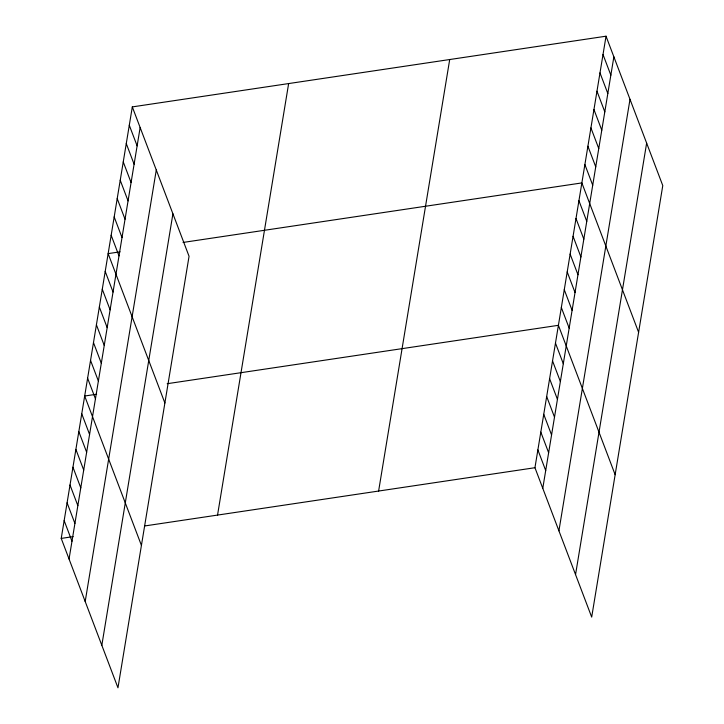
<?xml version="1.0" encoding="UTF-8"?>
<svg xmlns="http://www.w3.org/2000/svg" width="724" height="724" viewBox="0 0 724 724"><rect width="100%" height="100%" fill="white"/><g stroke="black" fill="none" stroke-linecap="round" stroke-linejoin="round"><path stroke-width="1.09" d="M132.311 106.899L189.055 256.287L117.967 687.8L61.223 538.412L132.311 106.899L606.033 36.2L662.777 185.588L591.689 617.101L534.946 467.713L606.033 36.2M69.052 559.037L140.148 127.524M85.197 601.526L156.284 170.013M101.822 645.31L172.918 213.797M217.544 515.081L288.641 83.568M378.616 491.044L449.704 59.531M542.774 488.338L613.871 56.825M558.919 530.828L630.007 99.315M575.544 574.612L646.641 143.09M120.084 251.834L108.138 253.617L164.882 402.997M183.045 242.44L581.861 182.919L638.613 332.298M96.618 394.236L84.681 396.019L141.424 545.398M167.19 383.702L558.403 325.311L615.147 474.7M61.223 538.412L73.16 536.629M144.809 525.941L534.946 467.713M603.011 54.535L610.848 75.16M599.988 72.88L607.825 93.505M596.974 91.215L604.802 111.84M593.952 109.559L601.78 130.184M590.929 127.895L598.757 148.52M587.906 146.239L595.743 166.855M584.883 164.574L592.721 185.199M578.929 200.711L586.766 221.336M575.996 218.512L583.834 239.137M573.064 236.314L580.901 256.939M570.132 254.115L577.969 274.74M567.2 271.916L575.037 292.541M564.268 289.718L572.105 310.334M561.335 307.519L569.173 328.135M555.471 343.113L563.308 363.738M552.539 360.914L560.367 381.539M549.606 378.715L557.435 399.34M546.674 396.517L554.503 417.142M543.742 414.318L551.57 434.934M540.81 432.11L548.638 452.735M537.878 449.912L545.706 470.537M129.288 125.243L137.126 145.859M126.266 143.578L134.103 164.203M123.252 161.923L131.08 182.538M120.229 180.258L128.058 200.883M117.207 198.593L125.035 219.218M114.184 216.938L122.021 237.562M111.161 235.273L118.998 255.898M105.206 271.419L113.044 292.034M102.274 289.22L110.111 309.836M99.342 307.012L107.179 327.637M96.41 324.814L104.247 345.438M93.477 342.615L101.315 363.24M90.545 360.416L98.383 381.041M87.613 378.218L95.45 398.843M81.749 413.811L89.577 434.436M78.816 431.613L86.645 452.238M75.884 449.414L83.713 470.039M72.952 467.215L80.78 487.84M70.02 485.017L77.848 505.642M67.088 502.818L74.916 523.434M64.155 520.619L71.984 541.235"/></g></svg>
